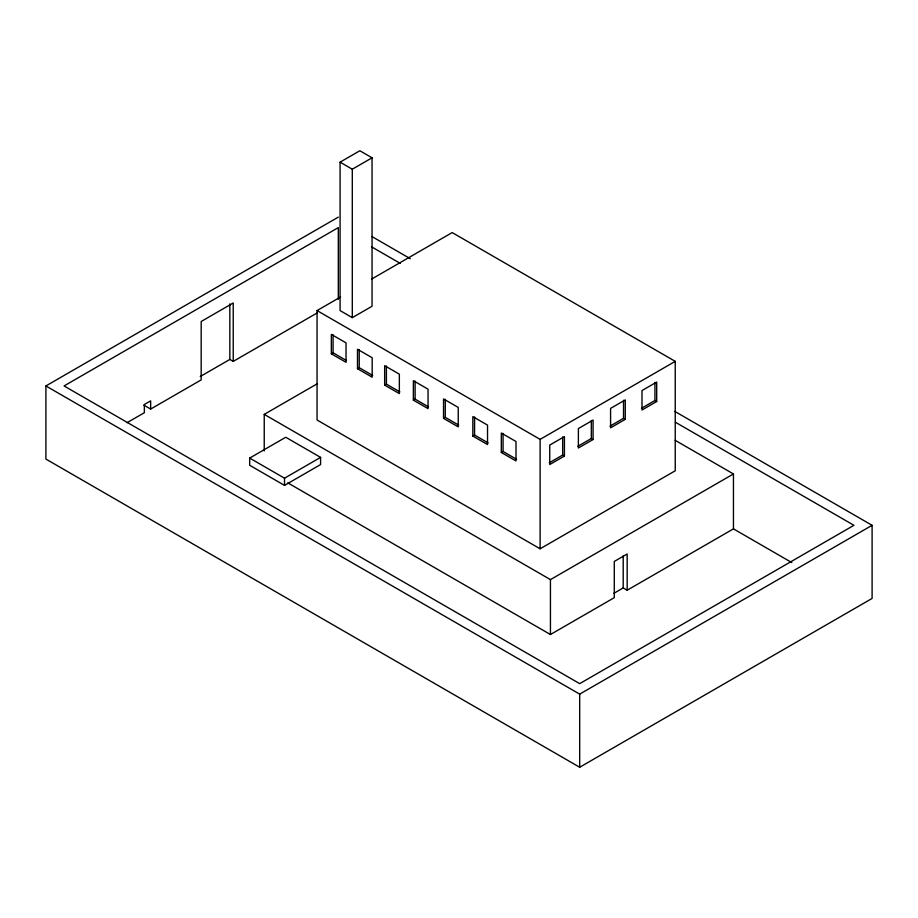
<?xml version="1.0" encoding="UTF-8"?>
<svg xmlns="http://www.w3.org/2000/svg" width="918" height="918" viewBox="0 0 918 918"><rect width="100%" height="100%" fill="white"/><g stroke="black" fill="none" stroke-linecap="round" stroke-linejoin="round"><path stroke-width="1.38" d="M340.085 162.165L359.845 150.747L372.054 157.804L372.054 306.245L352.294 317.651L340.085 310.594L340.085 162.165L352.294 169.21L372.054 157.804M674.719 411.356L872.1 525.314L872.1 598.433L579.694 767.253L45.9 459.069L45.9 385.95L338.306 217.13M200.25 376.529L229.844 359.443L233.229 361.394L317.295 312.866M371.595 279.095L452.172 232.575L675.235 361.359L675.235 470.785L540.117 548.792L317.054 420.008L317.054 310.582L340.601 296.984M127.063 422.693L144.356 412.71L144.356 404.505L150.655 400.856L150.655 409.072L143.851 405.136M150.655 409.072L201.18 379.903L201.18 321.495L233.229 302.986L233.229 361.394M331.341 353.82L346.029 362.3L346.029 342.85L331.341 334.37L331.341 353.82L333.085 352.81L346.545 360.579M264.235 450.979L264.235 414.374L317.399 383.678M357.492 368.715L372.18 377.195L372.18 357.745L357.492 349.265L357.492 368.715L359.225 367.705L372.697 375.473M249.673 458.082L285.739 437.255L320.589 457.382L320.589 464.565L284.523 485.392L249.673 465.265L249.673 458.082L284.523 478.198L320.589 457.382M384.665 385.124L399.353 393.604L399.353 374.165L384.665 365.685L384.665 385.124L386.398 384.126L399.869 391.894M413.364 400.145L428.052 408.625L428.052 389.175L413.364 380.695L413.364 400.145L415.108 399.135L428.568 406.904M443.543 418.379L458.231 426.859L458.231 407.42L443.543 398.928L443.543 418.379L445.276 417.369L458.748 425.149M472.839 436.084L487.527 444.564L487.527 425.114L472.839 416.634L472.839 436.084L474.572 435.075L488.043 442.843M501.32 452.471L516.008 460.951L516.008 441.512L501.32 433.032L501.32 452.471L503.064 451.472L516.524 459.241M317.054 310.582L540.117 439.366L675.235 361.359M610.068 426.113L623.529 418.333L625.273 419.342L625.273 399.904L610.585 408.384L610.585 427.822L625.273 419.342M641.487 408.281L654.947 400.5L656.691 401.51L656.691 382.072L642.003 390.552L642.003 409.99L656.691 401.51M549.216 462.821L562.677 455.041L564.421 456.051L564.421 436.601L549.733 445.081L549.733 464.531L564.421 456.051M577.87 446.286L591.33 438.517L593.074 439.515L593.074 420.077L578.386 428.557L578.386 447.995L593.074 439.515M264.235 414.374L550.444 579.614L733.448 473.963L733.448 528.871L627.178 590.217L623.207 587.933L613.832 593.349M287.782 482.868L550.444 634.522L614.28 597.664L614.28 561.437L627.178 553.99L627.178 590.217M45.9 385.95L579.694 694.134L872.1 525.314M371.824 236.488L410.3 258.704M371.767 246.942L400.282 263.397M675.441 422.269L853.935 525.314L579.694 683.646L64.065 385.95L338.306 227.618L338.306 299.302M675.212 440.342L733.448 473.963M733.448 528.871L791.821 562.573M654.947 382.45L654.947 400.5M623.529 400.282L623.529 418.333M623.207 555.883L623.207 587.933M591.33 420.455L591.33 438.517M579.694 694.134L579.694 767.253M562.677 436.991L562.677 455.041M550.444 579.614L550.444 634.522M540.117 439.366L540.117 548.792M503.064 433.422L503.064 451.472M474.572 417.024L474.572 435.075M445.276 399.319L445.276 417.369M415.108 381.085L415.108 399.135M386.398 366.064L386.398 384.126M359.225 349.655L359.225 367.705M352.294 169.21L352.294 317.651M333.085 334.76L333.085 352.81M284.523 478.198L284.523 485.392M229.844 303.881L229.844 359.443"/></g></svg>
